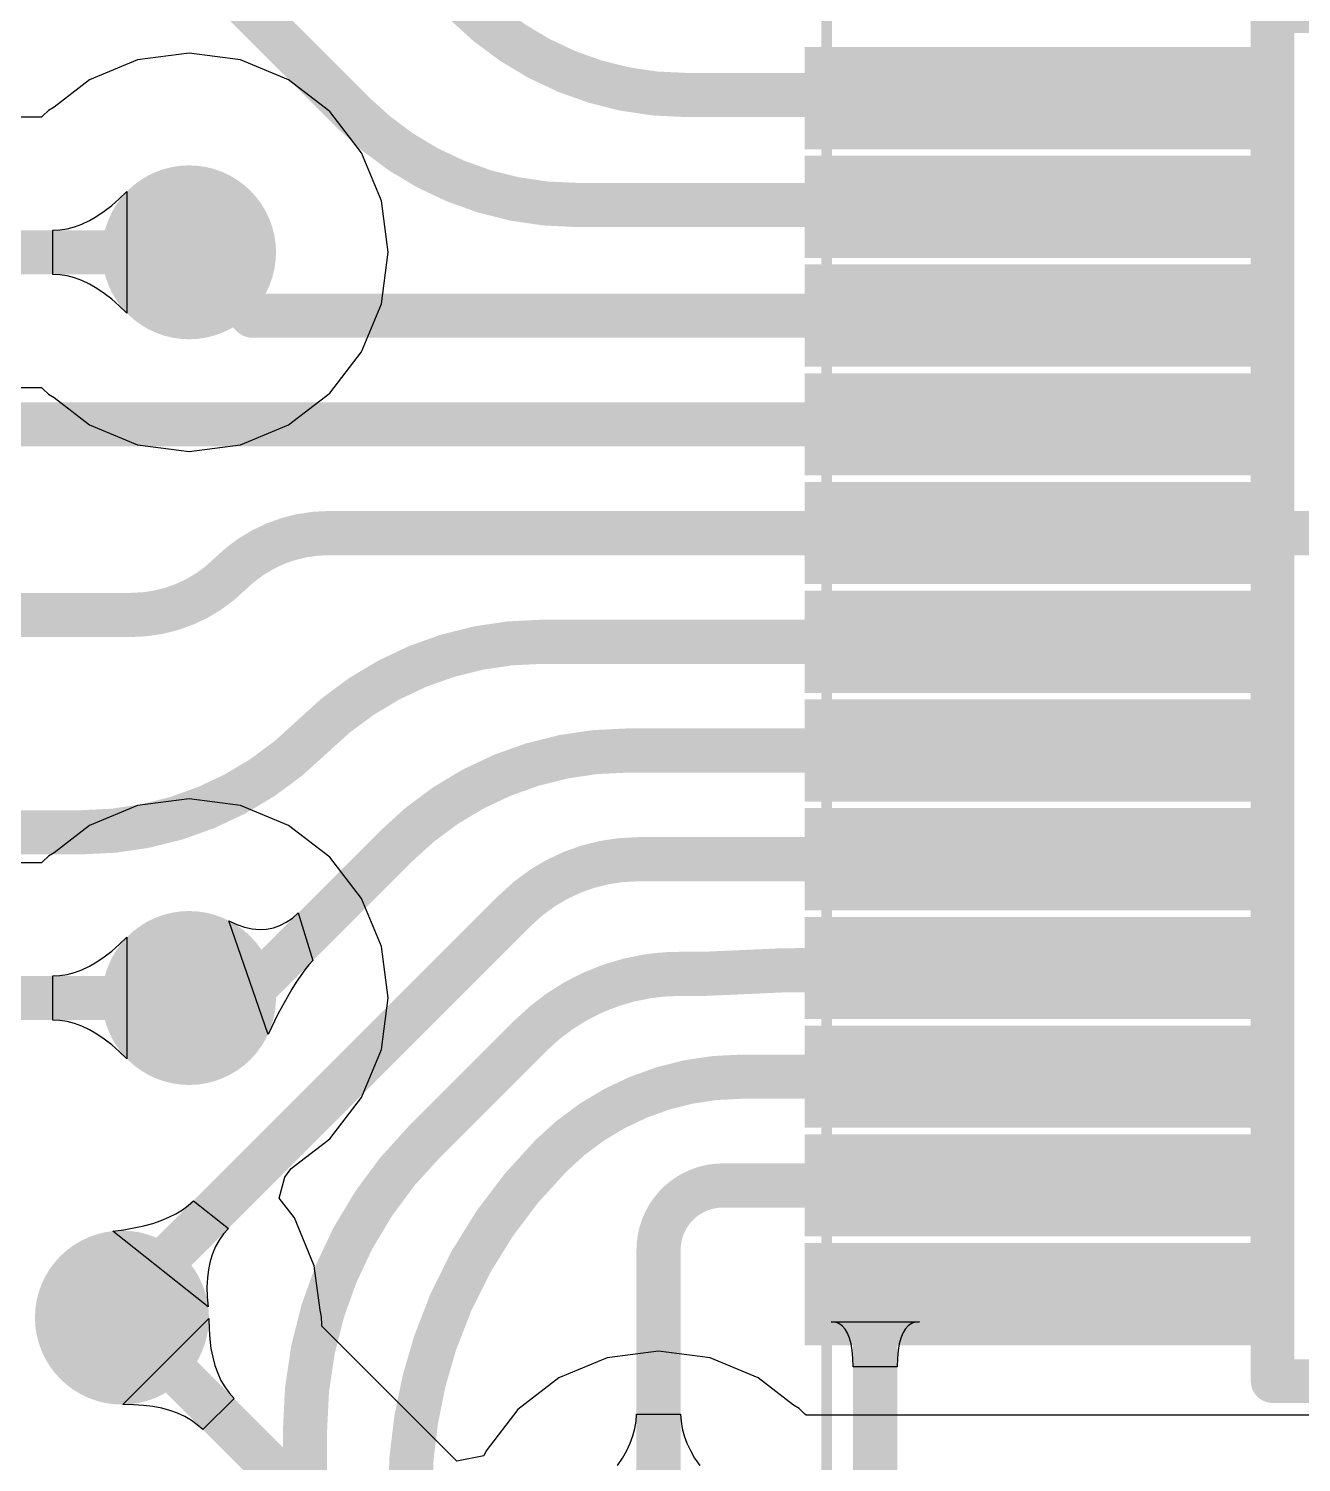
# Model space of a CAD drawing. Header units: millimetres. Extents: x -0.28 to 4.38, y -0.01 to 4.88.
# Drawn here: x 0.476 to 0.7064, y 2.5059 to 2.7655 of the extents above; entities that cross this region are included whole.
import ezdxf

# ---------------------------------------------------------------- set-up
doc = ezdxf.new("R2010")
doc.units = ezdxf.units.MM
doc.header["$MEASUREMENT"] = 0
for name, color, linetype in [('BottomLayer', 5, 'Continuous'), ('Mechanical13', 56, 'Continuous'), ('Mechanical15', 56, 'Continuous'), ('MultiLayer', 9, 'Continuous'), ('TopLayer', 1, 'Continuous'), ('TopPaste', 8, 'Continuous'), ('TopSolder', 216, 'Continuous'), ('ViaHoleLayer', 16, 'Continuous')]:
    doc.layers.add(name, color=color, linetype=linetype)

# ---------------------------------------------------------------- blocks, each defined once
blk = doc.blocks.new('QFP50P900X900X120_48N_21')
at = {"layer": 'Mechanical13', "const_width": 0.00787}
for points in [[(-0.12402, -0.12402), (-0.12402, 0.12402)], [(-0.12402, 0.12402), (0.12402, 0.12402)], [(-0.12402, -0.12402), (0.12402, -0.12402)]]:
    blk.add_lwpolyline(points, dxfattribs=at)
at = {"layer": 'Mechanical13', "const_width": 0.00394}
for points in [[(-0.12598, 0.12402, 1), (-0.12205, 0.12402, 1)], [(-0.12598, 0.12402, 1), (-0.12205, 0.12402, 1)], [(-0.12598, -0.12402, 1), (-0.12205, -0.12402, 1)], [(-0.12598, -0.12402, 1), (-0.12205, -0.12402, 1)]]:
    blk.add_lwpolyline(points, format="xyb", close=True, dxfattribs=at)
at = {"layer": 'Mechanical15', "const_width": 0.00197}
blk.add_lwpolyline([(-0.20472, -0.20472), (-0.20472, 0.20472)], dxfattribs=at)
at = {"layer": 'TopLayer'}
for points in [[(-0.12598, 0.11352), (-0.20472, 0.11352), (-0.12598, 0.10302), (-0.20472, 0.10302)], [(-0.12598, 0.09383), (-0.20472, 0.09383), (-0.12598, 0.08333), (-0.20472, 0.08333)], [(-0.12598, 0.07415), (-0.20472, 0.07415), (-0.12598, 0.06365), (-0.20472, 0.06365)], [(-0.12598, 0.05446), (-0.20472, 0.05446), (-0.12598, 0.04396), (-0.20472, 0.04396)], [(-0.12598, 0.03478), (-0.20472, 0.03478), (-0.12598, 0.02428), (-0.20472, 0.02428)], [(-0.12598, 0.01509), (-0.20472, 0.01509), (-0.12598, 0.00459), (-0.20472, 0.00459)], [(-0.12598, -0.00459), (-0.20472, -0.00459), (-0.12598, -0.01509), (-0.20472, -0.01509)], [(-0.12598, -0.02428), (-0.20472, -0.02428), (-0.12598, -0.03478), (-0.20472, -0.03478)], [(-0.12598, -0.04396), (-0.20472, -0.04396), (-0.12598, -0.05446), (-0.20472, -0.05446)], [(-0.12598, -0.06365), (-0.20472, -0.06365), (-0.12598, -0.07415), (-0.20472, -0.07415)], [(-0.12598, -0.08333), (-0.20472, -0.08333), (-0.12598, -0.09383), (-0.20472, -0.09383)], [(-0.12598, -0.10302), (-0.20472, -0.10302), (-0.12598, -0.11352), (-0.20472, -0.11352)]]:
    blk.add_solid(points, dxfattribs=at)
at = {"layer": 'TopPaste'}
for points in [[(-0.12598, 0.11352), (-0.20472, 0.11352), (-0.12598, 0.10302), (-0.20472, 0.10302)], [(-0.12598, 0.09383), (-0.20472, 0.09383), (-0.12598, 0.08333), (-0.20472, 0.08333)], [(-0.12598, 0.07415), (-0.20472, 0.07415), (-0.12598, 0.06365), (-0.20472, 0.06365)], [(-0.12598, 0.05446), (-0.20472, 0.05446), (-0.12598, 0.04396), (-0.20472, 0.04396)], [(-0.12598, 0.03478), (-0.20472, 0.03478), (-0.12598, 0.02428), (-0.20472, 0.02428)], [(-0.12598, 0.01509), (-0.20472, 0.01509), (-0.12598, 0.00459), (-0.20472, 0.00459)], [(-0.12598, -0.00459), (-0.20472, -0.00459), (-0.12598, -0.01509), (-0.20472, -0.01509)], [(-0.12598, -0.02428), (-0.20472, -0.02428), (-0.12598, -0.03478), (-0.20472, -0.03478)], [(-0.12598, -0.04396), (-0.20472, -0.04396), (-0.12598, -0.05446), (-0.20472, -0.05446)], [(-0.12598, -0.06365), (-0.20472, -0.06365), (-0.12598, -0.07415), (-0.20472, -0.07415)], [(-0.12598, -0.08333), (-0.20472, -0.08333), (-0.12598, -0.09383), (-0.20472, -0.09383)], [(-0.12598, -0.10302), (-0.20472, -0.10302), (-0.12598, -0.11352), (-0.20472, -0.11352)]]:
    blk.add_solid(points, dxfattribs=at)
at = {"layer": 'TopSolder'}
for points in [[(-0.12198, 0.11752), (-0.20872, 0.11752), (-0.12198, 0.09902), (-0.20872, 0.09902)], [(-0.12198, 0.09783), (-0.20872, 0.09783), (-0.12198, 0.07933), (-0.20872, 0.07933)], [(-0.12198, 0.07815), (-0.20872, 0.07815), (-0.12198, 0.05965), (-0.20872, 0.05965)], [(-0.12198, 0.05846), (-0.20872, 0.05846), (-0.12198, 0.03996), (-0.20872, 0.03996)], [(-0.12198, 0.03878), (-0.20872, 0.03878), (-0.12198, 0.02028), (-0.20872, 0.02028)], [(-0.12198, 0.01909), (-0.20872, 0.01909), (-0.12198, 0.00059), (-0.20872, 0.00059)], [(-0.12198, -0.00059), (-0.20872, -0.00059), (-0.12198, -0.01909), (-0.20872, -0.01909)], [(-0.12198, -0.02028), (-0.20872, -0.02028), (-0.12198, -0.03878), (-0.20872, -0.03878)], [(-0.12198, -0.03996), (-0.20872, -0.03996), (-0.12198, -0.05846), (-0.20872, -0.05846)], [(-0.12198, -0.05965), (-0.20872, -0.05965), (-0.12198, -0.07815), (-0.20872, -0.07815)], [(-0.12198, -0.07933), (-0.20872, -0.07933), (-0.12198, -0.09783), (-0.20872, -0.09783)], [(-0.12198, -0.09902), (-0.20872, -0.09902), (-0.12198, -0.11752), (-0.20872, -0.11752)]]:
    blk.add_solid(points, dxfattribs=at)

msp = doc.modelspace()

# ---------------------------------------------------------------- linework, layer by layer
at = {"layer": 'BottomLayer'}
for p, q in [((0.49567, 2.75983), (0.48697, 2.75623)), ((0.505, 2.76106), (0.49567, 2.75983)), ((0.51433, 2.75983), (0.505, 2.76106)), ((0.52303, 2.75623), (0.51433, 2.75983)), ((0.48697, 2.75623), (0.48057, 2.75131)), ((0.5305, 2.7505), (0.52303, 2.75623)), ((0.48057, 2.75131), (0.47954, 2.75065)), ((0.4783, 2.74947), (0.21, 2.74947)), ((0.47856, 2.74969), (0.4783, 2.74947)), ((0.47954, 2.75065), (0.47856, 2.74969)), ((0.53623, 2.74303), (0.5305, 2.7505)), ((0.53983, 2.73433), (0.53623, 2.74303)), ((0.49238, 2.73469), (0.49375, 2.73602)), ((0.49375, 2.73602), (0.49375, 2.71398)), ((0.48965, 2.73244), (0.49101, 2.7335)), ((0.49101, 2.7335), (0.49238, 2.73469)), ((0.54106, 2.725), (0.53983, 2.73433)), ((0.48561, 2.73012), (0.48695, 2.73076)), ((0.48695, 2.73076), (0.4883, 2.73153)), ((0.4883, 2.73153), (0.48965, 2.73244)), ((0.48032, 2.729), (0.48163, 2.72907)), ((0.48032, 2.721), (0.48032, 2.729)), ((0.48163, 2.72907), (0.48295, 2.72928)), ((0.48295, 2.72928), (0.48428, 2.72963)), ((0.48428, 2.72963), (0.48561, 2.73012)), ((0.53983, 2.71567), (0.54106, 2.725)), ((0.48163, 2.72093), (0.48032, 2.721)), ((0.48295, 2.72072), (0.48163, 2.72093)), ((0.48428, 2.72037), (0.48295, 2.72072)), ((0.48561, 2.71988), (0.48428, 2.72037)), ((0.48695, 2.71924), (0.48561, 2.71988)), ((0.4883, 2.71847), (0.48695, 2.71924)), ((0.48965, 2.71756), (0.4883, 2.71847)), ((0.49101, 2.7165), (0.48965, 2.71756)), ((0.49238, 2.71531), (0.49101, 2.7165)), ((0.49375, 2.71398), (0.49238, 2.71531)), ((0.53623, 2.70697), (0.53983, 2.71567)), ((0.5305, 2.6995), (0.53623, 2.70697)), ((0.22014, 2.70053), (0.4783, 2.70053)), ((0.4783, 2.70053), (0.47856, 2.70031)), ((0.47856, 2.70031), (0.47954, 2.69935)), ((0.52303, 2.69377), (0.5305, 2.6995)), ((0.47954, 2.69935), (0.48057, 2.69869)), ((0.48057, 2.69869), (0.48697, 2.69377)), ((0.48697, 2.69377), (0.49567, 2.69017)), ((0.51433, 2.69017), (0.52303, 2.69377)), ((0.49567, 2.69017), (0.505, 2.68894)), ((0.505, 2.68894), (0.51433, 2.69017)), ((0.49567, 2.62483), (0.48697, 2.62123)), ((0.505, 2.62606), (0.49567, 2.62483)), ((0.51433, 2.62483), (0.505, 2.62606)), ((0.52303, 2.62123), (0.51433, 2.62483)), ((0.48697, 2.62123), (0.48057, 2.61631)), ((0.5305, 2.6155), (0.52303, 2.62123)), ((0.4783, 2.61447), (0.29, 2.61447)), ((0.47856, 2.61469), (0.4783, 2.61447)), ((0.47954, 2.61565), (0.47856, 2.61469)), ((0.48057, 2.61631), (0.47954, 2.61565)), ((0.53623, 2.60803), (0.5305, 2.6155)), ((0.53983, 2.59933), (0.53623, 2.60803)), ((0.49238, 2.59969), (0.49375, 2.60102)), ((0.49375, 2.60102), (0.49375, 2.57898)), ((0.48965, 2.59744), (0.49101, 2.5985)), ((0.49101, 2.5985), (0.49238, 2.59969)), ((0.54106, 2.59), (0.53983, 2.59933)), ((0.48561, 2.59512), (0.48695, 2.59576)), ((0.48695, 2.59576), (0.4883, 2.59653)), ((0.4883, 2.59653), (0.48965, 2.59744)), ((0.48032, 2.594), (0.48163, 2.59407)), ((0.48032, 2.586), (0.48032, 2.594)), ((0.48163, 2.59407), (0.48295, 2.59428)), ((0.48295, 2.59428), (0.48428, 2.59463)), ((0.48428, 2.59463), (0.48561, 2.59512)), ((0.53983, 2.58067), (0.54106, 2.59)), ((0.48163, 2.58593), (0.48032, 2.586)), ((0.48295, 2.58572), (0.48163, 2.58593)), ((0.48428, 2.58537), (0.48295, 2.58572)), ((0.48561, 2.58488), (0.48428, 2.58537)), ((0.48695, 2.58424), (0.48561, 2.58488)), ((0.4883, 2.58347), (0.48695, 2.58424)), ((0.48965, 2.58256), (0.4883, 2.58347)), ((0.49101, 2.5815), (0.48965, 2.58256)), ((0.49238, 2.58031), (0.49101, 2.5815)), ((0.49375, 2.57898), (0.49238, 2.58031)), ((0.53623, 2.57197), (0.53983, 2.58067)), ((0.5305, 2.5645), (0.53623, 2.57197)), ((0.5235, 2.55914), (0.5305, 2.5645)), ((0.52132, 2.55377), (0.52233, 2.55754)), ((0.52233, 2.55754), (0.5235, 2.55914)), ((0.52408, 2.55017), (0.52132, 2.55377)), ((0.52768, 2.54148), (0.52408, 2.55017)), ((0.52874, 2.53348), (0.52768, 2.54148)), ((0.52899, 2.53228), (0.52874, 2.53348)), ((0.49301, 2.5164), (0.5086, 2.53199)), ((0.5086, 2.53199), (0.50863, 2.53007)), ((0.52901, 2.5309), (0.52899, 2.53228)), ((0.52904, 2.53057), (0.52901, 2.5309)), ((0.50863, 2.53007), (0.50875, 2.52826)), ((0.50875, 2.52826), (0.50897, 2.52655)), ((0.55348, 2.50612), (0.52904, 2.53057)), ((0.50897, 2.52655), (0.50928, 2.52495)), ((0.59, 2.52606), (0.58067, 2.52483)), ((0.59933, 2.52483), (0.59, 2.52606)), ((0.50928, 2.52495), (0.50969, 2.52345)), ((0.50969, 2.52345), (0.51019, 2.52206)), ((0.58067, 2.52483), (0.57197, 2.52123)), ((0.60803, 2.52123), (0.59933, 2.52483)), ((0.51019, 2.52206), (0.51078, 2.52077)), ((0.51078, 2.52077), (0.51147, 2.51958)), ((0.57197, 2.52123), (0.5645, 2.5155)), ((0.61443, 2.51631), (0.60803, 2.52123)), ((0.51147, 2.51958), (0.51226, 2.5185)), ((0.51226, 2.5185), (0.51314, 2.51752)), ((0.49493, 2.51637), (0.49301, 2.5164)), ((0.49674, 2.51625), (0.49493, 2.51637)), ((0.49845, 2.51603), (0.49674, 2.51625)), ((0.50005, 2.51572), (0.49845, 2.51603)), ((0.50155, 2.51531), (0.50005, 2.51572)), ((0.50294, 2.51481), (0.50155, 2.51531)), ((0.51314, 2.51752), (0.50748, 2.51186)), ((0.5645, 2.5155), (0.55877, 2.50803)), ((0.61546, 2.51565), (0.61443, 2.51631)), ((0.61644, 2.51469), (0.61546, 2.51565)), ((0.50423, 2.51422), (0.50294, 2.51481)), ((0.50542, 2.51353), (0.50423, 2.51422)), ((0.5065, 2.51274), (0.50542, 2.51353)), ((0.50748, 2.51186), (0.5065, 2.51274)), ((0.6167, 2.51447), (0.61644, 2.51469)), ((0.92464, 2.51447), (0.6167, 2.51447)), ((0.55877, 2.50803), (0.55839, 2.5071)), ((0.55839, 2.5071), (0.55348, 2.50612))]:
    msp.add_line(p, q, dxfattribs=at)
for points, const_width in [([(0.49713, 2.725, 1), (0.51287, 2.725, 1)], 0.01575), ([(0.503, 2.725, 1), (0.507, 2.725, 1)], 0.004), ([(0.49713, 2.59, 1), (0.51287, 2.59, 1)], 0.01575), ([(0.503, 2.59, 1), (0.507, 2.59, 1)], 0.004), ([(0.48498, 2.53214, 1), (0.50073, 2.53214, 1)], 0.01575), ([(0.49086, 2.53214, 1), (0.49486, 2.53214, 1)], 0.004)]:
    msp.add_lwpolyline(points, format="xyb", close=True, dxfattribs=dict(at, const_width=const_width))
at = {"layer": 'BottomLayer', "const_width": 0.008}
for points in [[(0.21, 2.725), (0.505, 2.725)], [(0.29, 2.59), (0.505, 2.59)], [(0.49286, 2.53214), (0.63, 2.395)]]:
    msp.add_lwpolyline(points, dxfattribs=at)
at = {"layer": 'MultiLayer', "const_width": 0.01575}
for points in [[(0.49713, 2.725, 1), (0.51287, 2.725, 1)], [(0.49713, 2.59, 1), (0.51287, 2.59, 1)], [(0.48498, 2.53214, 1), (0.50073, 2.53214, 1)]]:
    msp.add_lwpolyline(points, format="xyb", close=True, dxfattribs=at)
at = {"layer": 'TopLayer'}
for p, q in [((0.5193, 2.5834), (0.51221, 2.604)), ((0.51221, 2.604), (0.51366, 2.60333)), ((0.52145, 2.60311), (0.5226, 2.60371)), ((0.5226, 2.60371), (0.52371, 2.60448)), ((0.52371, 2.60448), (0.52477, 2.60543)), ((0.52477, 2.60543), (0.52743, 2.59677)), ((0.51366, 2.60333), (0.51506, 2.60285)), ((0.51506, 2.60285), (0.51643, 2.60254)), ((0.51643, 2.60254), (0.51775, 2.60241)), ((0.51775, 2.60241), (0.51903, 2.60247)), ((0.51903, 2.60247), (0.52026, 2.6027)), ((0.52026, 2.6027), (0.52145, 2.60311)), ((0.52669, 2.59598), (0.52594, 2.59507)), ((0.52743, 2.59677), (0.52669, 2.59598)), ((0.52594, 2.59507), (0.52438, 2.59289)), ((0.52358, 2.59161), (0.52106, 2.58705)), ((0.52438, 2.59289), (0.52358, 2.59161)), ((0.52106, 2.58705), (0.5193, 2.5834)), ((0.50263, 2.55093), (0.5038, 2.55165)), ((0.5038, 2.55165), (0.50486, 2.55243)), ((0.50486, 2.55243), (0.5058, 2.55328)), ((0.5058, 2.55328), (0.51212, 2.54829)), ((0.4968, 2.54874), (0.49843, 2.54919)), ((0.49843, 2.54919), (0.49995, 2.5497)), ((0.49995, 2.5497), (0.50135, 2.55029)), ((0.50135, 2.55029), (0.50263, 2.55093)), ((0.49122, 2.54781), (0.4932, 2.54805)), ((0.50848, 2.53409), (0.49122, 2.54781)), ((0.4932, 2.54805), (0.4968, 2.54874)), ((0.51122, 2.54728), (0.51044, 2.54618)), ((0.51212, 2.54829), (0.51122, 2.54728)), ((0.50923, 2.54371), (0.50881, 2.54234)), ((0.50978, 2.54499), (0.50923, 2.54371)), ((0.51044, 2.54618), (0.50978, 2.54499)), ((0.50881, 2.54234), (0.5085, 2.54087)), ((0.50832, 2.53931), (0.50825, 2.53766)), ((0.5085, 2.54087), (0.50832, 2.53931)), ((0.50825, 2.53766), (0.50831, 2.53592)), ((0.50831, 2.53592), (0.50848, 2.53409)), ((0.62198, 2.53129), (0.62122, 2.53137)), ((0.62122, 2.53137), (0.63722, 2.53137)), ((0.62266, 2.53104), (0.62198, 2.53129)), ((0.62326, 2.53064), (0.62266, 2.53104)), ((0.63578, 2.53104), (0.63518, 2.53064)), ((0.63646, 2.53129), (0.63578, 2.53104)), ((0.63722, 2.53137), (0.63646, 2.53129)), ((0.62378, 2.53007), (0.62326, 2.53064)), ((0.62422, 2.52934), (0.62378, 2.53007)), ((0.62458, 2.52844), (0.62422, 2.52934)), ((0.62486, 2.52739), (0.62458, 2.52844)), ((0.63386, 2.52844), (0.63358, 2.52739)), ((0.63422, 2.52934), (0.63386, 2.52844)), ((0.63466, 2.53007), (0.63422, 2.52934)), ((0.63518, 2.53064), (0.63466, 2.53007)), ((0.62506, 2.52617), (0.62486, 2.52739)), ((0.62518, 2.52479), (0.62506, 2.52617)), ((0.63338, 2.52617), (0.63326, 2.52479)), ((0.63358, 2.52739), (0.63338, 2.52617)), ((0.62522, 2.52325), (0.62518, 2.52479)), ((0.63322, 2.52325), (0.62522, 2.52325)), ((0.63326, 2.52479), (0.63322, 2.52325)), ((0.58572, 2.51205), (0.58593, 2.51337)), ((0.58593, 2.51337), (0.586, 2.51468)), ((0.586, 2.51468), (0.594, 2.51468)), ((0.594, 2.51468), (0.59407, 2.51337)), ((0.59407, 2.51337), (0.59428, 2.51205)), ((0.58488, 2.50939), (0.58537, 2.51072)), ((0.58537, 2.51072), (0.58572, 2.51205)), ((0.59428, 2.51205), (0.59463, 2.51072)), ((0.59463, 2.51072), (0.59512, 2.50939)), ((0.58347, 2.5067), (0.58424, 2.50805)), ((0.58424, 2.50805), (0.58488, 2.50939)), ((0.59512, 2.50939), (0.59576, 2.50805)), ((0.59576, 2.50805), (0.59653, 2.5067)), ((0.58256, 2.50535), (0.58347, 2.5067)), ((0.59653, 2.5067), (0.59744, 2.50535))]:
    msp.add_line(p, q, dxfattribs=at)
at = {"layer": 'TopLayer', "const_width": 0.008}
for points in [[(0.5, 2.785), (0.53474, 2.75026)], [(0.59486, 2.75349), (0.63965, 2.75349)], [(0.575, 2.73358), (0.63965, 2.73358)], [(0.505, 2.725), (0.51646, 2.71354)], [(0.51646, 2.71354), (0.6598, 2.71354)], [(0.43114, 2.69386), (0.6598, 2.69386)], [(0.53031, 2.67417), (0.6598, 2.67417)], [(0.6598, 2.67417), (0.77417, 2.67417)], [(0.36969, 2.65935), (0.49449, 2.65935)], [(0.56888, 2.65449), (0.6598, 2.65449)], [(0.58427, 2.6348), (0.6598, 2.6348)], [(0.43, 2.62), (0.48557, 2.62)], [(0.515, 2.59), (0.5425, 2.6175)], [(0.58631, 2.61512), (0.6598, 2.61512)], [(0.49286, 2.53468), (0.56409, 2.60591)], [(0.59379, 2.59436), (0.59798, 2.59436)], [(0.59798, 2.59436), (0.61188, 2.59498)], [(0.61244, 2.595), (0.6598, 2.59543)], [(0.505, 2.59), (0.515, 2.59)], [(0.54759, 2.56395), (0.56682, 2.58318)], [(0.605, 2.57575), (0.6598, 2.57575)], [(0.60165, 2.55606), (0.6598, 2.55606)], [(0.59, 2.49), (0.59, 2.54441)], [(0.49286, 2.53214), (0.49286, 2.53468)], [(0.62922, 2.53179), (0.63381, 2.53638)], [(0.63381, 2.53638), (0.6598, 2.53638)], [(0.62922, 2.35847), (0.62922, 2.53179)], [(0.526, 2.43), (0.526, 2.51184)]]:
    msp.add_lwpolyline(points, dxfattribs=at)
for points in [[(0.59486, 2.75349, -0.198806), (0.55502, 2.76998)], [(0.53476, 2.75024, -0.000129), (0.53474, 2.75026)], [(0.575, 2.73358, -0.198778), (0.53476, 2.75024)], [(0.51243, 2.66678, -0.198651), (0.53031, 2.67417)], [(0.51241, 2.66676, -0.198663), (0.49449, 2.65935)], [(0.51243, 2.66678, -0.000239), (0.51241, 2.66676)], [(0.52728, 2.63728, -0.198717), (0.56888, 2.65449)], [(0.52728, 2.63728, -0.198912), (0.48557, 2.62)], [(0.54252, 2.61752, -0.198774), (0.58427, 2.6348)], [(0.5425, 2.6175, -0.000133), (0.54252, 2.61752)], [(0.56409, 2.60591, -0.198912), (0.58631, 2.61512)], [(0.58794, 2.59391, -0.038498), (0.59379, 2.59436)], [(0.61188, 2.59498, -0.010037), (0.61244, 2.595)], [(0.56684, 2.5832, -0.158993), (0.58794, 2.59391)], [(0.56682, 2.58318, -0.000197), (0.56684, 2.5832)], [(0.5706, 2.56151, -0.198775), (0.605, 2.57575)], [(0.526, 2.51184, -0.198912), (0.54759, 2.56395)], [(0.54953, 2.52749, -0.115867), (0.57057, 2.56148)], [(0.57057, 2.56148, -0.000126), (0.5706, 2.56151)], [(0.59, 2.54441, -0.414214), (0.60165, 2.55606)], [(0.545, 2.49971, -0.081048), (0.54953, 2.52749)]]:
    msp.add_lwpolyline(points, format="xyb", dxfattribs=at)
at = {"layer": 'TopLayer'}
for points, const_width in [([(0.59286, 2.75349, 1), (0.59686, 2.75349, 1)], 0.004), ([(0.59286, 2.75349, 1), (0.59686, 2.75349, 1)], 0.004), ([(0.63765, 2.75349, 1), (0.64165, 2.75349, 1)], 0.004), ([(0.53274, 2.75026, 1), (0.53674, 2.75026, 1)], 0.004), ([(0.53274, 2.75026, 1), (0.53674, 2.75026, 1)], 0.004), ([(0.53276, 2.75024, 1), (0.53676, 2.75024, 1)], 0.004), ([(0.53276, 2.75024, 1), (0.53676, 2.75024, 1)], 0.004), ([(0.49713, 2.725, 1), (0.51287, 2.725, 1)], 0.01575), ([(0.573, 2.73358, 1), (0.577, 2.73358, 1)], 0.004), ([(0.573, 2.73358, 1), (0.577, 2.73358, 1)], 0.004), ([(0.63765, 2.73358, 1), (0.64165, 2.73358, 1)], 0.004), ([(0.503, 2.725, 1), (0.507, 2.725, 1)], 0.004), ([(0.51446, 2.71354, 1), (0.51846, 2.71354, 1)], 0.004), ([(0.51446, 2.71354, 1), (0.51846, 2.71354, 1)], 0.004), ([(0.6578, 2.71354, 1), (0.6618, 2.71354, 1)], 0.004), ([(0.6578, 2.69386, 1), (0.6618, 2.69386, 1)], 0.004), ([(0.52831, 2.67417, 1), (0.53231, 2.67417, 1)], 0.004), ([(0.52831, 2.67417, 1), (0.53231, 2.67417, 1)], 0.004), ([(0.6578, 2.67417, 1), (0.6618, 2.67417, 1)], 0.004), ([(0.6578, 2.67417, 1), (0.6618, 2.67417, 1)], 0.004), ([(0.51041, 2.66676, 1), (0.51441, 2.66676, 1)], 0.004), ([(0.51041, 2.66676, 1), (0.51441, 2.66676, 1)], 0.004), ([(0.51043, 2.66678, 1), (0.51443, 2.66678, 1)], 0.004), ([(0.51043, 2.66678, 1), (0.51443, 2.66678, 1)], 0.004), ([(0.49249, 2.65935, 1), (0.49649, 2.65935, 1)], 0.004), ([(0.49249, 2.65935, 1), (0.49649, 2.65935, 1)], 0.004), ([(0.56688, 2.65449, 1), (0.57088, 2.65449, 1)], 0.004), ([(0.56688, 2.65449, 1), (0.57088, 2.65449, 1)], 0.004), ([(0.6578, 2.65449, 1), (0.6618, 2.65449, 1)], 0.004), ([(0.52528, 2.63728, 1), (0.52928, 2.63728, 1)], 0.004), ([(0.52528, 2.63728, 1), (0.52928, 2.63728, 1)], 0.004), ([(0.58227, 2.6348, 1), (0.58627, 2.6348, 1)], 0.004), ([(0.58227, 2.6348, 1), (0.58627, 2.6348, 1)], 0.004), ([(0.6578, 2.6348, 1), (0.6618, 2.6348, 1)], 0.004), ([(0.48357, 2.62, 1), (0.48757, 2.62, 1)], 0.004), ([(0.48357, 2.62, 1), (0.48757, 2.62, 1)], 0.004), ([(0.5405, 2.6175, 1), (0.5445, 2.6175, 1)], 0.004), ([(0.5405, 2.6175, 1), (0.5445, 2.6175, 1)], 0.004), ([(0.54052, 2.61752, 1), (0.54452, 2.61752, 1)], 0.004), ([(0.54052, 2.61752, 1), (0.54452, 2.61752, 1)], 0.004), ([(0.58431, 2.61512, 1), (0.58831, 2.61512, 1)], 0.004), ([(0.58431, 2.61512, 1), (0.58831, 2.61512, 1)], 0.004), ([(0.6578, 2.61512, 1), (0.6618, 2.61512, 1)], 0.004), ([(0.56209, 2.60591, 1), (0.56609, 2.60591, 1)], 0.004), ([(0.56209, 2.60591, 1), (0.56609, 2.60591, 1)], 0.004), ([(0.49713, 2.59, 1), (0.51287, 2.59, 1)], 0.01575), ([(0.59179, 2.59436, 1), (0.59579, 2.59436, 1)], 0.004), ([(0.59179, 2.59436, 1), (0.59579, 2.59436, 1)], 0.004), ([(0.59598, 2.59436, 1), (0.59998, 2.59436, 1)], 0.004), ([(0.59598, 2.59436, 1), (0.59998, 2.59436, 1)], 0.004), ([(0.60988, 2.59498, 1), (0.61388, 2.59498, 1)], 0.004), ([(0.60988, 2.59498, 1), (0.61388, 2.59498, 1)], 0.004), ([(0.61044, 2.595, 1), (0.61444, 2.595, 1)], 0.004), ([(0.61044, 2.595, 1), (0.61444, 2.595, 1)], 0.004), ([(0.6578, 2.59543, 1), (0.6618, 2.59543, 1)], 0.004), ([(0.58594, 2.59391, 1), (0.58994, 2.59391, 1)], 0.004), ([(0.58594, 2.59391, 1), (0.58994, 2.59391, 1)], 0.004), ([(0.503, 2.59, 1), (0.507, 2.59, 1)], 0.004), ([(0.513, 2.59, 1), (0.517, 2.59, 1)], 0.004), ([(0.513, 2.59, 1), (0.517, 2.59, 1)], 0.004), ([(0.56482, 2.58318, 1), (0.56882, 2.58318, 1)], 0.004), ([(0.56482, 2.58318, 1), (0.56882, 2.58318, 1)], 0.004), ([(0.56484, 2.5832, 1), (0.56884, 2.5832, 1)], 0.004), ([(0.56484, 2.5832, 1), (0.56884, 2.5832, 1)], 0.004), ([(0.603, 2.57575, 1), (0.607, 2.57575, 1)], 0.004), ([(0.603, 2.57575, 1), (0.607, 2.57575, 1)], 0.004), ([(0.6578, 2.57575, 1), (0.6618, 2.57575, 1)], 0.004), ([(0.54559, 2.56395, 1), (0.54959, 2.56395, 1)], 0.004), ([(0.54559, 2.56395, 1), (0.54959, 2.56395, 1)], 0.004), ([(0.56857, 2.56148, 1), (0.57257, 2.56148, 1)], 0.004), ([(0.56857, 2.56148, 1), (0.57257, 2.56148, 1)], 0.004), ([(0.5686, 2.56151, 1), (0.5726, 2.56151, 1)], 0.004), ([(0.5686, 2.56151, 1), (0.5726, 2.56151, 1)], 0.004), ([(0.59965, 2.55606, 1), (0.60365, 2.55606, 1)], 0.004), ([(0.59965, 2.55606, 1), (0.60365, 2.55606, 1)], 0.004), ([(0.6578, 2.55606, 1), (0.6618, 2.55606, 1)], 0.004), ([(0.48498, 2.53214, 1), (0.50073, 2.53214, 1)], 0.01575), ([(0.588, 2.54441, 1), (0.592, 2.54441, 1)], 0.004), ([(0.588, 2.54441, 1), (0.592, 2.54441, 1)], 0.004), ([(0.49086, 2.53468, 1), (0.49486, 2.53468, 1)], 0.004), ([(0.49086, 2.53468, 1), (0.49486, 2.53468, 1)], 0.004), ([(0.63181, 2.53638, 1), (0.63581, 2.53638, 1)], 0.004), ([(0.63181, 2.53638, 1), (0.63581, 2.53638, 1)], 0.004), ([(0.6578, 2.53638, 1), (0.6618, 2.53638, 1)], 0.004), ([(0.49086, 2.53214, 1), (0.49486, 2.53214, 1)], 0.004), ([(0.62722, 2.53179, 1), (0.63122, 2.53179, 1)], 0.004), ([(0.62722, 2.53179, 1), (0.63122, 2.53179, 1)], 0.004), ([(0.54753, 2.52749, 1), (0.55153, 2.52749, 1)], 0.004), ([(0.54753, 2.52749, 1), (0.55153, 2.52749, 1)], 0.004), ([(0.524, 2.51184, 1), (0.528, 2.51184, 1)], 0.004), ([(0.524, 2.51184, 1), (0.528, 2.51184, 1)], 0.004)]:
    msp.add_lwpolyline(points, format="xyb", close=True, dxfattribs=dict(at, const_width=const_width))
at = {"layer": 'ViaHoleLayer', "const_width": 0.00984}
for points in [[(0.50008, 2.725, 1), (0.50992, 2.725, 1)], [(0.50008, 2.59, 1), (0.50992, 2.59, 1)], [(0.48794, 2.53214, 1), (0.49778, 2.53214, 1)]]:
    msp.add_lwpolyline(points, format="xyb", close=True, dxfattribs=at)

# ---------------------------------------------------------------- block references
msp.add_blockref('QFP50P900X900X120_48N_21', (0.82516, 2.64465))

doc.saveas('drawing.dxf')
